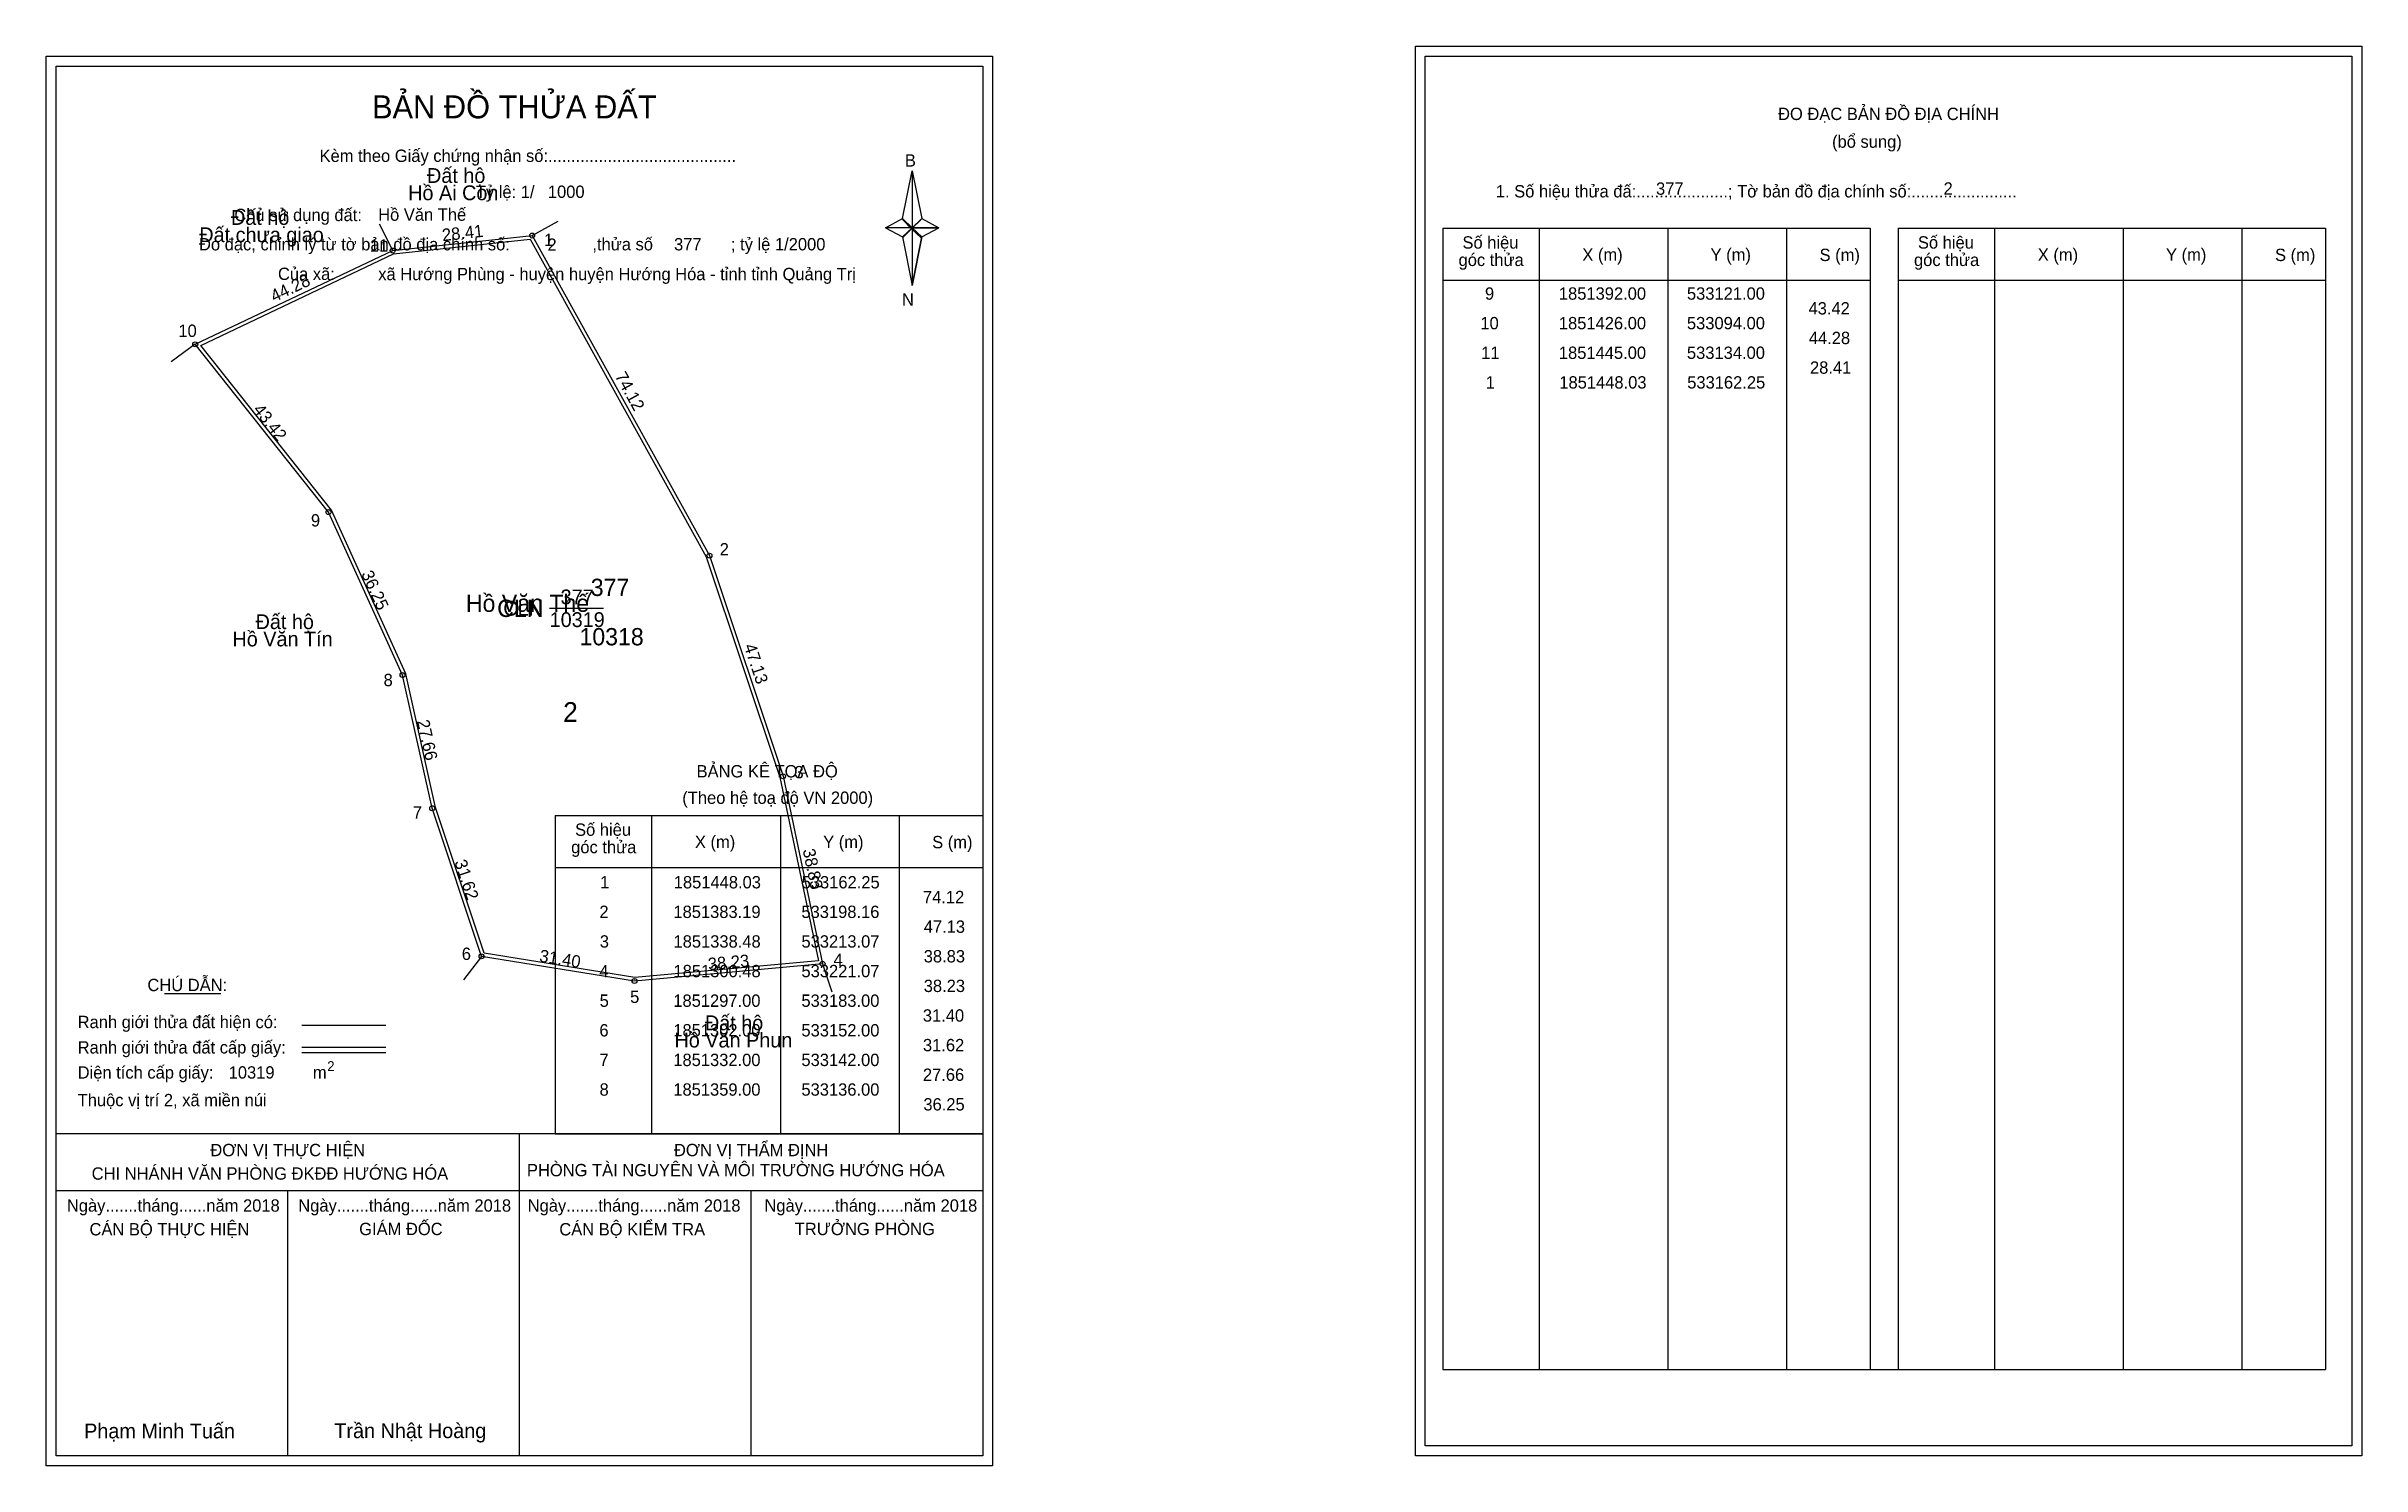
# Model space of a CAD drawing. Extents: x 533064 to 533533, y 1851199 to 1851486.
import ezdxf

# ---------------------------------------------------------------- set-up
doc = ezdxf.new("R2010")
doc.units = 0
for name, color, linetype in [('Level 1', 7, 'Continuous'), ('Level 10', 7, 'Continuous'), ('Level 11', 7, 'Continuous'), ('Level 13', 7, 'Continuous'), ('Level 2', 7, 'Continuous'), ('Level 27', 7, 'Continuous'), ('Level 3', 7, 'Continuous'), ('Level 36', 7, 'Continuous'), ('Level 4', 7, 'Continuous'), ('Level 49', 7, 'Continuous'), ('Level 5', 7, 'Continuous'), ('Level 53', 7, 'Continuous'), ('Level 55', 7, 'Continuous'), ('Level 6', 7, 'Continuous'), ('Level 63', 7, 'Continuous'), ('Level 7', 7, 'Continuous'), ('Level 9', 7, 'Continuous')]:
    doc.layers.add(name, color=color, linetype=linetype)

msp = doc.modelspace()

# ---------------------------------------------------------------- linework, layer by layer
at = {"layer": 'Level 1'}
for p, q in [((533065.83, 1851482.38), (533065.83, 1851482.38)), ((533343.15, 1851484.38), (533343.15, 1851484.38)), ((533237.25, 1851451.5), (533239.22, 1851461.14)), ((533239.22, 1851461.14), (533239.22, 1851449.61)), ((533239.22, 1851461.14), (533241.19, 1851451.5)), ((533233.81, 1851449.61), (533237.25, 1851451.5)), ((533237.25, 1851451.5), (533239.22, 1851449.61)), ((533239.07, 1851449.39), (533237.25, 1851451.28)), ((533239.22, 1851449.61), (533237.25, 1851447.77)), ((533241.04, 1851451.28), (533239.07, 1851449.39)), ((533239.07, 1851449.39), (533241.04, 1851451.28)), ((533241.19, 1851451.5), (533239.22, 1851449.61)), ((533239.22, 1851449.61), (533239.22, 1851437.91)), ((533239.22, 1851449.61), (533244.63, 1851449.61)), ((533239.22, 1851449.61), (533241.19, 1851447.77)), ((533241.19, 1851447.77), (533244.63, 1851449.61)), ((533346.69, 1851449.52), (533433.29, 1851449.52)), ((533366.28, 1851218.26), (533366.28, 1851449.52)), ((533392.35, 1851218.26), (533392.35, 1851449.52)), ((533416.32, 1851449.52), (533416.32, 1851218.26)), ((533433.29, 1851449.52), (533433.29, 1851218.26)), ((533438.94, 1851449.52), (533525.55, 1851449.52)), ((533458.53, 1851218.26), (533458.53, 1851449.52)), ((533484.61, 1851218.26), (533484.61, 1851449.52)), ((533508.58, 1851449.52), (533508.58, 1851218.26)), ((533525.55, 1851449.52), (533525.55, 1851218.26)), ((533239.07, 1851449.39), (533237.25, 1851447.55)), ((533237.25, 1851447.55), (533239.07, 1851449.39)), ((533237.25, 1851447.77), (533239.22, 1851437.91)), ((533241.04, 1851447.55), (533239.07, 1851449.39)), ((533241.19, 1851447.77), (533239.22, 1851437.91)), ((533346.69, 1851439), (533433.29, 1851439)), ((533438.94, 1851439), (533525.55, 1851439)), ((533166.93, 1851330.55), (533253.53, 1851330.55)), ((533186.52, 1851266.03), (533186.52, 1851330.55)), ((533212.59, 1851266.03), (533212.59, 1851330.55)), ((533236.56, 1851330.55), (533236.56, 1851266.03)), ((533166.93, 1851320.02), (533253.53, 1851320.02)), ((533087.75, 1851294.44), (533099.15, 1851294.44)), ((533115.61, 1851288.04), (533132.63, 1851288.04)), ((533115.61, 1851283.59), (533132.63, 1851283.59)), ((533115.61, 1851282.5), (533132.63, 1851282.5)), ((533172.66, 1851266.03), (533065.83, 1851266.03)), ((533253.53, 1851266.03), (533148.69, 1851266.03)), ((533159.68, 1851200.8), (533159.68, 1851266.03)), ((533166.93, 1851266.02), (533253.53, 1851266.02)), ((533253.53, 1851254.48), (533065.83, 1851254.48)), ((533112.75, 1851200.8), (533112.75, 1851254.48)), ((533206.6, 1851200.8), (533206.6, 1851254.48)), ((533346.69, 1851218.26), (533525.55, 1851218.26)), ((533530.85, 1851202.8), (533530.85, 1851202.8)), ((533253.53, 1851200.8), (533253.53, 1851200.8))]:
    msp.add_line(p, q, dxfattribs=at)
for points in [[(533237.25, 1851451.5), (533239.22, 1851461.14), (533239.22, 1851449.61)], [(533233.81, 1851449.61), (533237.25, 1851447.77), (533239.22, 1851449.61)], [(533239.22, 1851449.61), (533241.19, 1851451.5), (533244.63, 1851449.61)], [(533239.22, 1851449.61), (533239.22, 1851437.91), (533241.19, 1851447.77)]]:
    msp.add_lwpolyline(points, close=True, dxfattribs=at)
at = {"layer": 'Level 10'}
for points in [[(533094, 1851426), (533134, 1851445), (533162.25, 1851448.03), (533198.16, 1851383.19), (533213.07, 1851338.48), (533221.07, 1851300.48), (533183, 1851297), (533152, 1851302), (533142, 1851332), (533136, 1851359), (533121, 1851392)], [(533095.1, 1851425.75), (533134.19, 1851444.32), (533161.86, 1851447.28), (533197.52, 1851382.91), (533212.39, 1851338.3), (533220.22, 1851301.11), (533183.02, 1851297.71), (533152.53, 1851302.62), (533142.68, 1851332.19), (533136.67, 1851359.22), (533121.6, 1851392.37)]]:
    msp.add_lwpolyline(points, close=True, dxfattribs=at)
at = {"layer": 'Level 11'}
for centre in [(533134, 1851445), (533162.25, 1851448.03), (533094, 1851426), (533094, 1851426), (533121, 1851392), (533198.16, 1851383.19), (533136, 1851359), (533213.07, 1851338.48), (533142, 1851332), (533152, 1851302), (533221.07, 1851300.48), (533183, 1851297)]:
    msp.add_circle(centre, 0.5, dxfattribs=at)
at = {"layer": 'Level 27'}
for p, q in [((533134, 1851445), (533131.3, 1851450.36)), ((533162.25, 1851448.03), (533167.5, 1851450.94)), ((533094, 1851426), (533089.15, 1851422.47)), ((533152, 1851302), (533148.36, 1851297.23)), ((533221.07, 1851300.48), (533222.97, 1851294.79))]:
    msp.add_line(p, q, dxfattribs=at)
at = {"layer": 'Level 3'}
for p, q in [((533346.69, 1851449.52), (533346.69, 1851218.26)), ((533438.94, 1851449.52), (533438.94, 1851218.26)), ((533166.93, 1851330.55), (533166.93, 1851266.03))]:
    msp.add_line(p, q, dxfattribs=at)
at = {"layer": 'Level 63'}
for points in [[(533063.83, 1851484.38), (533255.53, 1851484.38), (533255.53, 1851198.8), (533063.83, 1851198.8)], [(533065.83, 1851482.38), (533253.53, 1851482.38), (533253.53, 1851200.8), (533065.83, 1851200.8)], [(533341.16, 1851486.38), (533532.86, 1851486.38), (533532.86, 1851200.8), (533341.16, 1851200.8)], [(533343.16, 1851484.38), (533530.86, 1851484.38), (533530.86, 1851202.8), (533343.16, 1851202.8)]]:
    msp.add_lwpolyline(points, close=True, dxfattribs=at)
at = {"layer": 'Level 9'}
msp.add_line((533165.79, 1851372.52), (533176.69, 1851372.52), dxfattribs=at)

# ---------------------------------------------------------------- texts
at = {"layer": 'Level 1'}
for s, height, p in [('BẢN ĐỒ THỬA ĐẤT', 4.6657, (533129.8, 1851471.78)), ('ĐO ĐẠC BẢN ĐỒ ĐỊA CHÍNH', 2.5, (533414.63, 1851471.44)), ('(bổ sung)', 2.5, (533425.57, 1851465.82)), ('Kèm theo Giấy chứng nhận số:.........................................', 2.5, (533119.18, 1851462.95)), ('B', 2.5, (533237.76, 1851462.01)), ('1. Số hiệu thửa đấ:....................; Tờ bản đồ địa chính số:.......................', 2.5, (533357.46, 1851455.76)), ('Chủ sử dụng đất:', 2.5, (533101.92, 1851450.96)), ('Đo đạc, chỉnh lý từ tờ bản đồ địa chính số:                  ,thửa số                 ; tỷ lệ 1/2000', 2.5, (533094.76, 1851445.03)), ('Số hiệu', 2.5, (533350.7, 1851445.39)), ('X (m)', 2.5, (533374.98, 1851442.92)), ('Y (m)', 2.5, (533400.96, 1851442.92)), ('S (m)', 2.5, (533423.04, 1851442.87)), ('Số hiệu', 2.5, (533442.96, 1851445.39)), ('X (m)', 2.5, (533467.24, 1851442.92)), ('Y (m)', 2.5, (533493.22, 1851442.92)), ('S (m)', 2.5, (533515.3, 1851442.87)), ('Của xã:', 2.5, (533110.76, 1851439.03)), ('góc thửa', 2.5, (533349.91, 1851441.86)), ('góc thửa', 2.5, (533442.17, 1851441.86)), ('N', 2.5, (533237.16, 1851433.84)), ('BẢNG KÊ TỌA ĐỘ', 2.5, (533195.56, 1851338.25)), ('(Theo hệ toạ độ VN 2000)', 2.5, (533192.66, 1851332.89)), ('Số hiệu', 2.5, (533170.94, 1851326.42)), ('góc thửa', 2.5, (533170.15, 1851322.89)), ('X (m)', 2.5, (533195.22, 1851323.94)), ('Y (m)', 2.5, (533221.2, 1851323.94)), ('S (m)', 2.5, (533243.28, 1851323.89)), ('CHÚ DẪN:', 2.5, (533084.31, 1851294.95)), ('Ranh giới thửa đất hiện có:', 2.5, (533070.18, 1851287.45)), ('Ranh giới thửa đất cấp giấy:', 2.5, (533070.18, 1851282.31)), ('2', 2, (533120.73, 1851278.76)), ('Diện tích cấp giấy:', 2.5, (533070.18, 1851277.23)), ('m', 2.5, (533117.83, 1851277.25)), ('Thuộc vị trí 2, xã miền núi', 2.5, (533070.18, 1851271.63)), ('ĐƠN VỊ THỰC HIỆN', 2.5, (533097.06, 1851261.51)), ('ĐƠN VỊ THẨM ĐỊNH', 2.5, (533190.97, 1851261.51)), ('CHI NHÁNH VĂN PHÒNG ĐKĐĐ HƯỚNG HÓA', 2.5, (533073.02, 1851256.75)), ('PHÒNG TÀI NGUYÊN VÀ MÔI TRƯỜNG HƯỚNG HÓA', 2.5, (533161.19, 1851257.44)), ('Ngày.......tháng......năm 2018', 2.5, (533068, 1851250.27)), ('Ngày.......tháng......năm 2018', 2.5, (533114.87, 1851250.27)), ('Ngày.......tháng......năm 2018', 2.5, (533161.34, 1851250.27)), ('Ngày.......tháng......năm 2018', 2.5, (533209.3, 1851250.27)), ('CÁN BỘ THỰC HIỆN', 2.5, (533072.58, 1851245.46)), ('GIÁM ĐỐC', 2.5, (533127.21, 1851245.52)), ('CÁN BỘ KIỂM TRA', 2.5, (533167.75, 1851245.46)), ('TRƯỞNG PHÒNG', 2.5, (533215.44, 1851245.52)), ('Phạm Minh Tuấn', 3, (533071.49, 1851204.34)), ('Trần Nhật Hoàng', 3, (533122.18, 1851204.39))]:
    msp.add_text(s, height=height, dxfattribs=at).set_placement(p)
at = {"layer": 'Level 11'}
msp.add_text('Tỷ lệ: 1/', height=2.5, dxfattribs=at).set_placement((533150.84, 1851455.64))
at = {"layer": 'Level 13'}
for s, p in [('377', (533168.01, 1851373.32)), ('CLN', (533156.4, 1851371.02)), ('10319', (533165.79, 1851368.72))]:
    msp.add_text(s, height=3, dxfattribs=at).set_placement(p)
at = {"layer": 'Level 2'}
msp.add_text('Hồ Văn Thế', height=3.5, dxfattribs=at).set_placement((533148.82, 1851371.79))
at = {"layer": 'Level 3'}
msp.add_text('CLN', height=3.5, dxfattribs=at).set_placement((533155.16, 1851370.76))
at = {"layer": 'Level 36'}
for s, p in [('Đất hộ', (533140.95, 1851458.7)), ('Hồ Ai Con', (533137.13, 1851455.2)), ('Đất chưa giao', (533094.82, 1851446.7)), ('Đất hộ', (533101.24, 1851450.2)), ('Đất hộ', (533106.22, 1851368.3)), ('Hồ Văn Tín', (533101.54, 1851364.8)), ('Đất hộ', (533197.24, 1851287.04)), ('Hồ Văn Phun', (533191.08, 1851283.54))]:
    msp.add_text(s, height=3, dxfattribs=at).set_placement(p)
at = {"layer": 'Level 4'}
msp.add_text('377', height=3.5, dxfattribs=at).set_placement((533174.12, 1851375.01))
at = {"layer": 'Level 49'}
for s, rotation, p in [('28.41', 6.1219, (533144.13, 1851446.89)), ('44.28', 25.4077, (533110, 1851434.49)), ('74.12', 298.9788, (533178.93, 1851419.57)), ('43.42', 308.4537, (533105.59, 1851412.69)), ('36.25', 294.444, (533127.56, 1851379.5)), ('47.13', 288.4426, (533205.11, 1851364.88)), ('27.66', 282.5288, (533138.89, 1851349.66)), ('38.83', 281.8887, (533217.03, 1851323.56)), ('31.62', 288.4349, (533146.47, 1851321.12)), ('31.40', 350.8377, (533163.59, 1851300.94)), ('38.23', 5.2229, (533197.98, 1851299.17))]:
    msp.add_text(s, height=2.5, rotation=rotation, dxfattribs=at).set_placement(p)
at = {"layer": 'Level 5'}
msp.add_text('10318', height=3.5, dxfattribs=at).set_placement((533171.83, 1851365.01))
at = {"layer": 'Level 53'}
for s, p in [('9', (533355.26, 1851435.04)), ('1851392.00', (533370.23, 1851435.04)), ('533121.00', (533396.17, 1851435.04)), ('10', (533354.33, 1851429.04)), ('1851426.00', (533370.23, 1851429.04)), ('533094.00', (533396.17, 1851429.04)), ('43.42', (533420.8, 1851432.04)), ('44.28', (533420.86, 1851426.04)), ('11', (533354.49, 1851423.04)), ('1851445.00', (533370.23, 1851423.04)), ('533134.00', (533396.17, 1851423.04)), ('28.41', (533421.1, 1851420.04)), ('1', (533355.41, 1851417.04)), ('1851448.03', (533370.32, 1851417.04)), ('533162.25', (533396.23, 1851417.04)), ('1', (533176.02, 1851315.77)), ('1851448.03', (533190.93, 1851315.77)), ('533162.25', (533216.84, 1851315.77)), ('74.12', (533241.41, 1851312.77)), ('2', (533175.87, 1851309.77)), ('1851383.19', (533190.86, 1851309.77)), ('533198.16', (533216.79, 1851309.77)), ('47.13', (533241.57, 1851306.77)), ('3', (533175.95, 1851303.77)), ('1851338.48', (533190.88, 1851303.77)), ('533213.07', (533216.8, 1851303.77)), ('4', (533175.86, 1851297.77)), ('1851300.48', (533190.88, 1851297.77)), ('533221.07', (533216.8, 1851297.77)), ('38.83', (533241.57, 1851300.77)), ('38.23', (533241.57, 1851294.77)), ('5', (533175.92, 1851291.77)), ('1851297.00', (533190.84, 1851291.77)), ('533183.00', (533216.79, 1851291.77)), ('31.40', (533241.39, 1851288.77)), ('6', (533175.87, 1851285.77)), ('1851302.00', (533190.84, 1851285.77)), ('533152.00', (533216.79, 1851285.77)), ('7', (533175.88, 1851279.77)), ('1851332.00', (533190.84, 1851279.77)), ('533142.00', (533216.79, 1851279.77)), ('31.62', (533241.41, 1851282.77)), ('8', (533175.9, 1851273.77)), ('1851359.00', (533190.84, 1851273.77)), ('533136.00', (533216.79, 1851273.77)), ('27.66', (533241.4, 1851276.77)), ('36.25', (533241.5, 1851270.77))]:
    msp.add_text(s, height=2.5, dxfattribs=at).set_placement(p)
at = {"layer": 'Level 55'}
for s, height, p in [('11', 0.4, (533133.74, 1851445)), ('0', 0.11, (533133.96, 1851444.89)), ('0', 0.11, (533133.96, 1851444.89)), ('0', 0.11, (533133.96, 1851444.89)), ('1', 0.4, (533162.14, 1851448.03)), ('0', 0.11, (533162.21, 1851447.92)), ('0', 0.11, (533162.21, 1851447.92)), ('0', 0.11, (533162.21, 1851447.92)), ('0', 0.11, (533162.21, 1851447.92)), ('10', 0.4, (533093.72, 1851426)), ('378', 0.11, (533093.88, 1851425.89)), ('0', 0.11, (533093.96, 1851425.89)), ('9', 0.4, (533120.86, 1851392)), ('378', 0.11, (533120.88, 1851391.89)), ('2', 0.4, (533198.02, 1851383.19)), ('0', 0.11, (533198.12, 1851383.08)), ('0', 0.11, (533198.12, 1851383.08)), ('8', 0.4, (533135.87, 1851359)), ('378', 0.11, (533135.88, 1851358.89)), ('3', 0.4, (533212.95, 1851338.48)), ('0', 0.11, (533213.03, 1851338.37)), ('0', 0.11, (533213.03, 1851338.37)), ('7', 0.4, (533141.87, 1851332)), ('378', 0.11, (533141.88, 1851331.89)), ('6', 0.4, (533151.86, 1851302)), ('392', 0.11, (533151.88, 1851301.89)), ('378', 0.11, (533151.88, 1851301.89)), ('4', 0.4, (533220.93, 1851300.48)), ('392', 0.11, (533220.95, 1851300.37)), ('0', 0.11, (533221.03, 1851300.37)), ('0', 0.11, (533221.03, 1851300.37)), ('5', 0.4, (533182.87, 1851297)), ('392', 0.11, (533182.88, 1851296.89))]:
    msp.add_text(s, height=height, dxfattribs=at).set_placement(p)
at = {"layer": 'Level 6'}
for s, p in [('1000', (533165.43, 1851455.66)), ('377', (533389.91, 1851456.3)), ('2', (533448.16, 1851456.32)), ('Hồ Văn Thế', (533131.05, 1851451.03)), ('2', (533165.35, 1851444.94)), ('377', (533190.99, 1851445.02)), ('xã Hướng Phùng - huyện huyện Hướng Hóa - tỉnh tỉnh Quảng Trị', (533131.07, 1851438.99)), ('10319', (533100.77, 1851277.23))]:
    msp.add_text(s, height=2.5, dxfattribs=at).set_placement(p)
at = {"layer": 'Level 7'}
msp.add_text('2', height=4, dxfattribs=at).set_placement((533168.52, 1851349.5))
at = {"layer": 'Level 9'}
for s, p in [('11', (533129.35, 1851444.79)), ('1', (533164.63, 1851445.9)), ('10', (533090.58, 1851427.5)), ('9', (533117.43, 1851389.08)), ('2', (533200.24, 1851383.23)), ('8', (533132.15, 1851356.74)), ('3', (533215.39, 1851338.07)), ('7', (533138.08, 1851329.9)), ('6', (533147.99, 1851301.27)), ('4', (533223.3, 1851300.07)), ('5', (533182.09, 1851292.55))]:
    msp.add_text(s, height=2.5, dxfattribs=at).set_placement(p)

doc.saveas('drawing.dxf')
